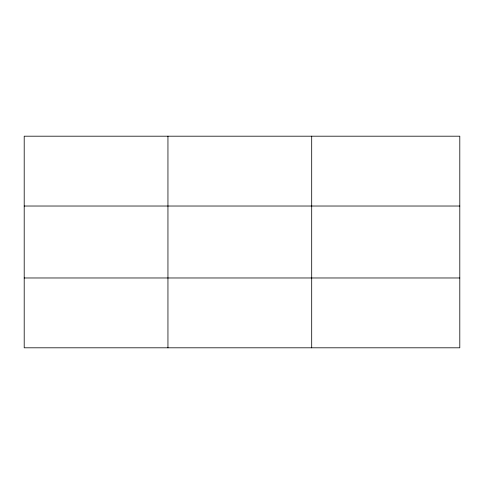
<?xml version="1.0" encoding="UTF-8"?>
<svg xmlns="http://www.w3.org/2000/svg" width="484" height="484" viewBox="0 0 484 484"><rect width="100%" height="100%" fill="white"/><g stroke="black" fill="none" stroke-linecap="round" stroke-linejoin="round"><path stroke-width="0.73" d="M167.948 347.808L167.948 136.192M311.696 347.808L311.696 136.192M459.8 277.973L459.8 347.808L24.2 347.808L24.2 136.192L459.8 136.192L459.8 277.973L24.2 277.973M24.2 206.027L459.8 206.027"/></g></svg>
